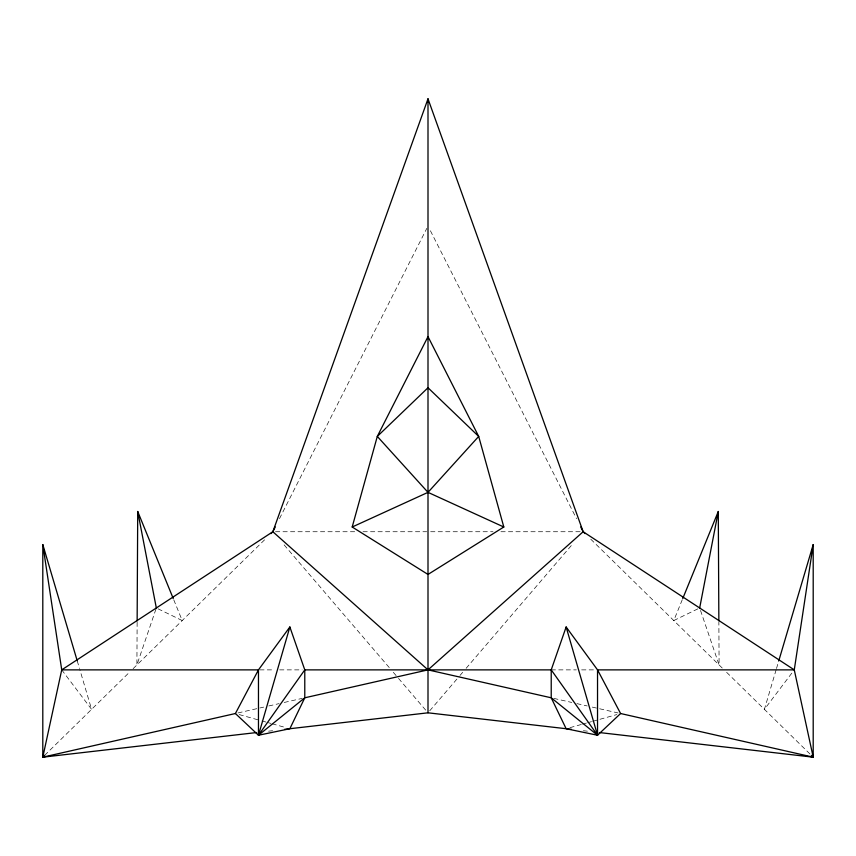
<?xml version="1.0" encoding="UTF-8"?>
<svg xmlns="http://www.w3.org/2000/svg" width="856" height="856" viewBox="0 0 856 856"><rect width="100%" height="100%" fill="white"/><g stroke="black" fill="none" stroke-linecap="round" stroke-linejoin="round"><path stroke-width="0.64" stroke-dasharray="4.28 3.21" d="M137.131 622.248L136.907 664.952L156.327 607.974L182.221 620.547L173.725 599.714M776.135 669.756L764.408 709.357L794.272 669.874M776.51 668.483L778.778 660.821M682.275 599.714L673.779 620.547L698.496 608.541M279.484 518.65L426.791 228.392M429.733 710.79L459.201 676.4M460.068 675.384L462.668 672.345M466.135 668.301L571.883 544.887M44.672 755.334L129.352 672.345M133.129 668.654L265.21 539.216M569.946 727.664L581.342 724.476M582.604 724.123L586.403 723.063M587.676 722.71L591.475 721.651M592.737 721.298L616.802 714.578M237.968 712.941L263.669 707.12M268.805 705.954L279.088 703.621M284.224 702.455L302.211 698.378M268.602 731.174L272.593 730.714M275.504 531.736L355.069 531.736M363.019 531.736L426.673 531.736M430.654 531.736L492.981 531.736M500.931 531.736L580.496 531.736M259.785 669.874L274.348 669.874M279.645 669.874L302.136 669.874M551.221 669.874L576.356 669.874M581.652 669.874L596.215 669.874M583.407 730.714L587.398 731.174M553.789 698.378L571.776 702.455M576.912 703.621L587.195 705.954M592.331 707.12L618.032 712.941M239.199 714.578L260.727 720.592M262 720.945L265.799 722.004M267.061 722.357L270.86 723.416M272.122 723.769L286.054 727.664M590.79 539.216L722.871 668.654M726.648 672.345L811.328 755.334M284.117 544.887L389.865 668.301M393.332 672.345L397.666 677.406M398.532 678.423L427.133 711.807M61.728 669.874L91.592 709.357L79.865 669.756M430.418 230.767L576.516 518.65M700.518 610.456L719.093 664.952L718.869 622.248M77.222 660.821L79.49 668.483"/><path stroke-width="1.28" d="M137.142 620.91L137.72 511.492L173.222 598.494M620.6 713.519L597.531 735.24L566.137 728.723L551.221 697.801L551.221 669.874L566.137 626.977L597.531 669.874L620.6 713.519L813.2 757.175L813.2 544.587L794.272 669.874L813.2 757.175L599.35 732.543M699.673 607.974L718.28 511.492L682.778 598.494M235.4 713.519L258.469 735.24L289.863 728.723L304.779 697.801L304.779 669.874L289.863 626.977L258.469 669.874L235.4 713.519L42.8 757.175L61.728 669.874L42.8 544.587L42.8 757.175L256.65 732.543M352.19 527.007L377.303 436.41L428 336.633L478.697 436.41L503.81 527.007L428 574.44L352.19 527.007L428 492.361L478.697 436.41L428 387.747L377.303 436.41L428 492.361L503.81 527.007M289.863 626.977L258.469 735.24L304.779 697.801L428 669.874L551.221 697.801L597.531 735.24L597.531 669.874L794.272 669.874L583.15 531.736L580.743 526.975M778.778 660.821L813.2 544.587M270.935 533.609L272.85 531.736L428 98.825L583.15 531.736L585.065 533.609M566.137 626.977L597.531 735.24L551.221 669.874L304.779 669.874L258.469 735.24L258.469 669.874L61.728 669.874L272.85 531.736L275.257 526.975M42.8 757.175L44.672 755.334M583.15 531.736L428 669.874L272.85 531.736M284.545 729.333L428 712.813L571.455 729.333M811.328 755.334L813.2 757.175M42.8 544.587L77.222 660.821M137.72 511.492L156.327 607.974M718.28 511.492L718.858 620.91M428 98.825L428 712.813"/></g></svg>
